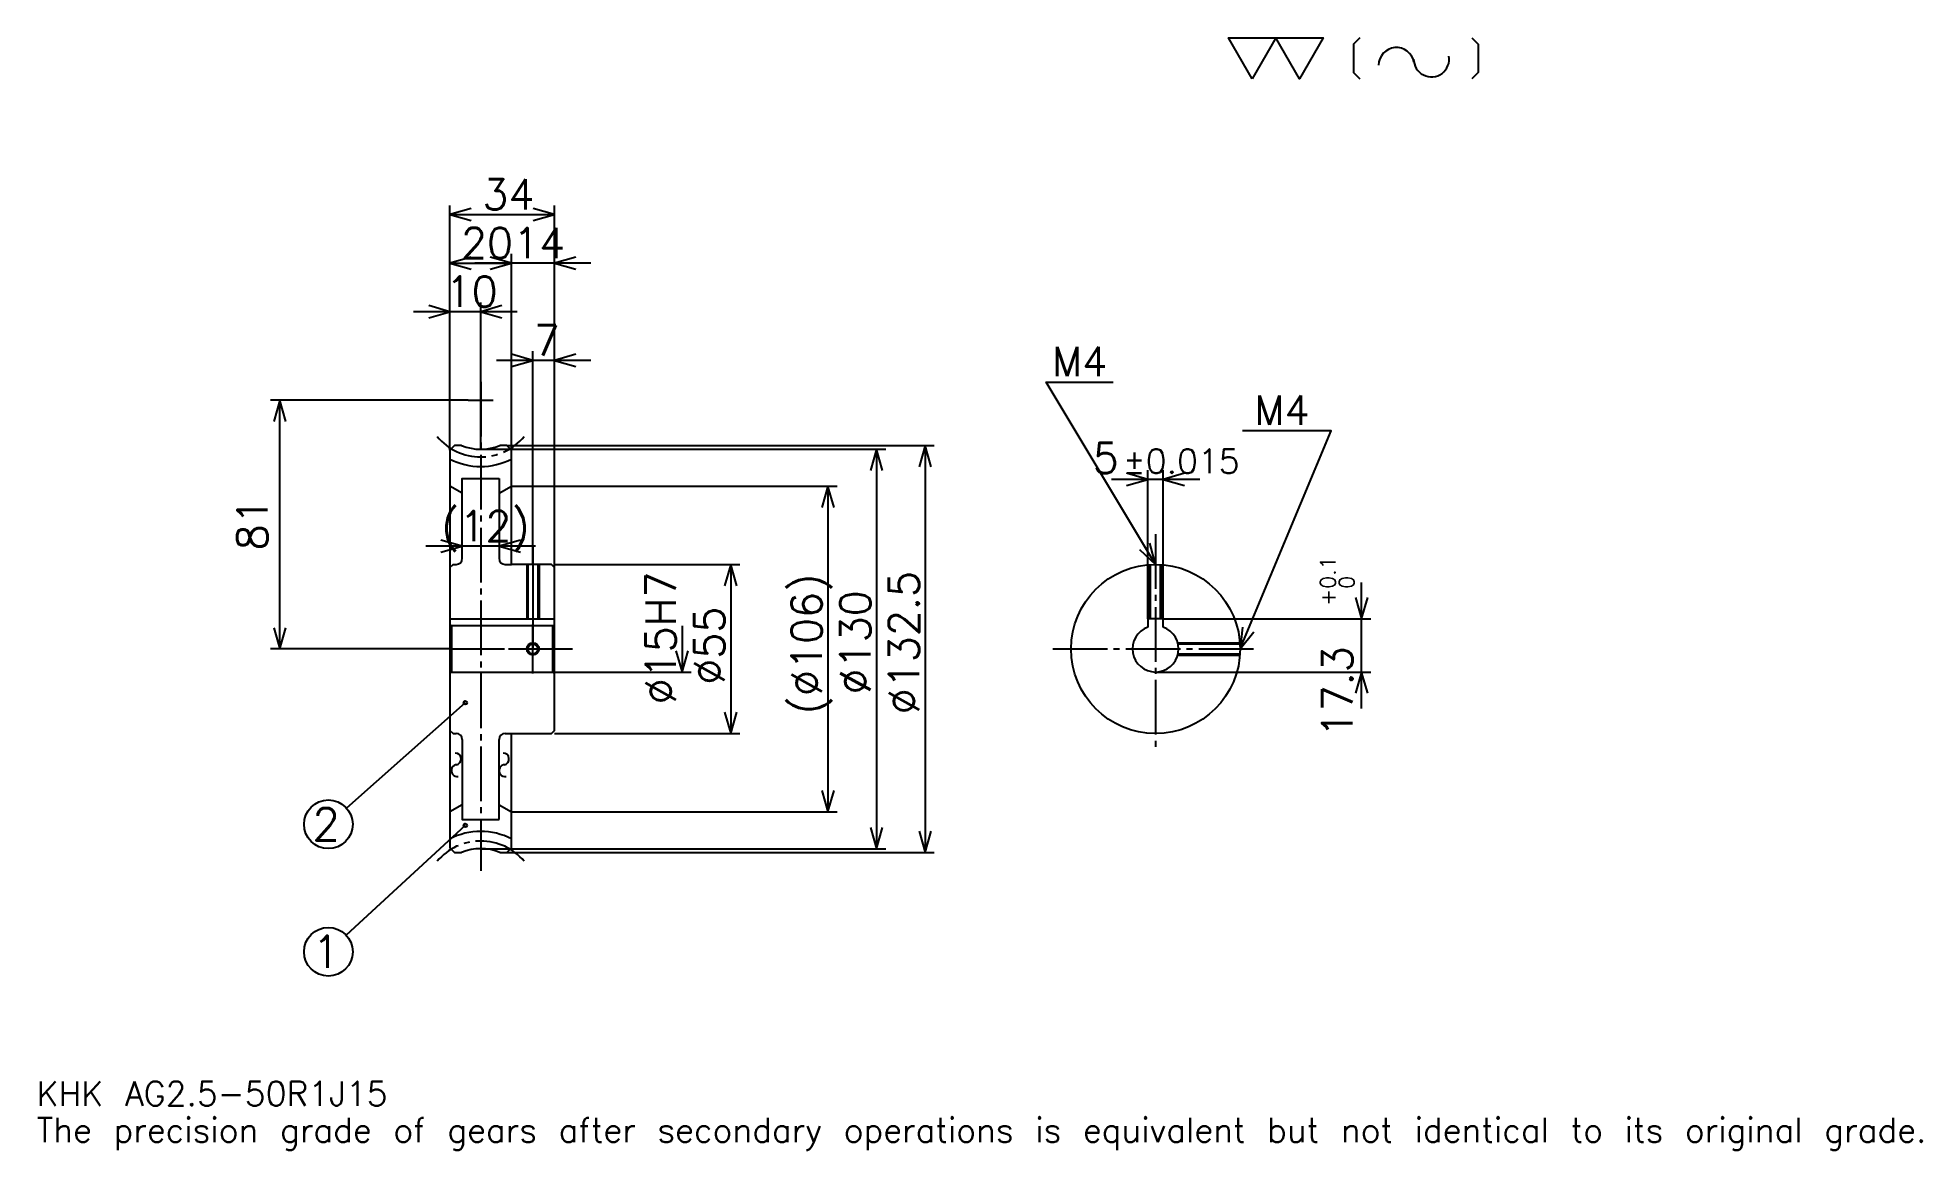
# Model space of a CAD drawing. Extents: x 20 to 633, y 7 to 369.
import ezdxf

# ---------------------------------------------------------------- set-up
doc = ezdxf.new("R2010")
doc.units = 0
doc.linetypes.add('DASHDOT', pattern=[23.733334, 17.8, -1.977778, 1.977778, -1.977778])
doc.layers.get('0').update_dxf_attribs({"linetype": 'CONTINUOUS'})
doc.layers.add('DASHDOT', color=6, linetype='DASHDOT')
doc.styles.add('KANJI', font='TXT', dxfattribs={"bigfont": 'BIGFONT'})

msp = doc.modelspace()

# ---------------------------------------------------------------- linework, layer by layer
at = {"color": 5}
for p, q in [((154.266663, 236.669434), (154.266663, 314.791626)), ((188.266663, 236.669434), (188.266663, 314.791626)), ((154.266663, 311.824982), (188.266663, 311.824982)), ((154.266663, 296.002747), (174.266663, 296.002747)), ((200.133331, 296.002747), (162.399994, 296.002747)), ((174.266663, 236.669434), (174.266663, 298.969421)), ((164.266663, 251.419434), (164.266663, 283.147217)), ((176.133331, 280.180542), (142.399994, 280.180542)), ((200.133331, 264.358337), (169.399994, 264.358337)), ((181.266663, 236.669434), (181.266663, 267.324982)), ((160.199997, 251.419434), (95.922218, 251.419434)), ((98.888885, 170.419434), (98.888885, 251.419434)), ((164.266663, 235.419434), (164.266663, 251.419434)), ((154.266663, 235.169434), (154.266663, 236.669434)), ((164.266663, 235.419434), (188.266663, 235.419434)), ((172.766663, 236.669434), (188.266663, 236.669434)), ((174.266663, 235.169434), (174.266663, 236.669434)), ((181.266663, 197.919434), (181.266663, 236.669434)), ((181.266663, 197.919434), (181.266663, 236.669434)), ((188.266663, 236.669434), (311.877747, 236.669434)), ((188.266663, 196.919434), (188.266663, 236.669434)), ((188.266663, 235.419434), (296.055542, 235.419434)), ((293.088867, 235.419434), (293.088867, 105.419434)), ((308.911102, 236.669434), (308.911102, 104.169434)), ((381.377777, 180.219437), (381.377777, 228.574982)), ((386.377777, 180.219437), (386.377777, 228.574982)), ((174.266663, 223.419434), (188.266663, 223.419434)), ((188.266663, 223.419434), (280.233337, 223.419434)), ((277.266663, 223.419434), (277.266663, 117.419434)), ((398.244446, 225.608322), (369.511108, 225.608322)), ((182.133331, 203.874985), (146.399994, 203.874985)), ((188.266663, 197.919434), (248.588898, 197.919434)), ((245.622223, 197.919434), (245.622223, 142.919434)), ((450.93335, 151.052765), (450.93335, 192.086105)), ((229.799988, 177.919434), (229.799988, 162.919434)), ((386.377777, 180.219437), (453.900024, 180.219437)), ((154.266663, 170.419434), (95.922218, 170.419434)), ((188.266663, 162.919434), (232.766663, 162.919434)), ((383.877777, 162.919434), (453.900024, 162.919434)), ((159.266663, 152.919434), (120.627197, 118.616074)), ((188.266663, 142.919434), (248.588898, 142.919434)), ((174.266663, 117.419434), (188.266663, 117.419434)), ((188.266663, 117.419434), (280.233337, 117.419434)), ((159.266663, 112.981934), (120.524872, 77.229111)), ((164.266663, 105.419434), (188.266663, 105.419434)), ((188.266663, 105.419434), (296.055542, 105.419434)), ((172.766663, 104.169434), (188.266663, 104.169434)), ((188.266663, 104.169434), (311.877747, 104.169434))]:
    msp.add_line(p, q, dxfattribs=at)
at = {"color": 4}
for p, q in [((158.266663, 221.110031), (154.266663, 223.419434)), ((170.266663, 225.919434), (170.266663, 199.919434)), ((170.266663, 221.110031), (174.266663, 223.419434)), ((172.266663, 197.919434), (174.266663, 197.919434)), ((154.266663, 180.219437), (188.266663, 180.219437)), ((188.266663, 178.419434), (187.766663, 177.919434)), ((154.266663, 162.419434), (154.766663, 162.919434)), ((188.266663, 162.419434), (187.766663, 162.919434)), ((172.266663, 142.919434), (174.266663, 142.919434)), ((170.266663, 114.919434), (170.266663, 140.919434)), ((158.266663, 119.728836), (154.266663, 117.419434)), ((170.266663, 119.728836), (174.266663, 117.419434))]:
    msp.add_line(p, q, dxfattribs=at)
at = {"color": 7}
for points in [[(415.333344, 356), (407.619995, 369.369781), (438.473358, 369.369781), (430.76001, 356), (423.046692, 369.369781), (415.333344, 356)], [(450.300446, 369.369781), (448.243561, 367.312897), (448.243561, 358.056885), (450.300446, 356)], [(486.810242, 369.369781), (488.867126, 367.312897), (488.867126, 358.056885), (486.810242, 356)]]:
    msp.add_lwpolyline(points, dxfattribs=at)
at = {"color": 5}
for points in [[(161.188889, 313.802765), (154.266663, 311.824982), (161.188889, 309.847198)], [(181.344437, 309.847198), (188.266663, 311.824982), (181.344437, 313.802765)], [(161.188889, 297.98053), (154.266663, 296.002747), (161.188889, 294.024994)], [(167.344437, 294.024994), (174.266663, 296.002747), (167.344437, 297.98053)], [(167.344437, 294.024994), (174.266663, 296.002747), (167.344437, 297.98053)], [(195.188889, 297.98053), (188.266663, 296.002747), (195.188889, 294.024994)], [(147.344437, 278.202759), (154.266663, 280.180542), (147.344437, 282.158325)], [(171.188889, 282.158325), (164.266663, 280.180542), (171.188889, 278.202759)], [(174.344437, 262.380554), (181.266663, 264.358337), (174.344437, 266.33609)], [(195.188889, 266.33609), (188.266663, 264.358337), (195.188889, 262.380554)], [(383.877777, 197.919434), (348.277771, 257.252777), (370.033325, 257.252777)], [(100.866669, 244.497208), (98.888885, 251.419434), (96.911102, 244.497208)], [(411.377777, 170.419434), (441.044434, 241.430542), (412.168884, 241.430542)], [(295.06665, 228.497208), (293.088867, 235.419434), (291.111084, 228.497208)], [(310.888885, 229.747208), (308.911102, 236.669434), (306.933319, 229.747208)], [(374.455566, 223.630539), (381.377777, 225.608322), (374.455566, 227.586105)], [(393.299988, 227.586105), (386.377777, 225.608322), (393.299988, 223.630539)], [(279.244446, 216.497208), (277.266663, 223.419434), (275.288879, 216.497208)], [(151.344437, 201.897217), (158.266663, 203.874985), (151.344437, 205.852768)], [(177.188889, 205.852768), (170.266663, 203.874985), (177.188889, 201.897217)], [(378.620392, 202.837631), (383.877777, 197.919434), (382.012268, 204.872742)], [(247.600006, 190.997208), (245.622223, 197.919434), (243.64444, 190.997208)], [(448.955566, 187.141663), (450.93335, 180.219437), (452.911133, 187.141663)], [(96.911102, 177.34166), (98.888885, 170.419434), (100.866669, 177.34166)], [(412.221283, 177.569061), (411.377777, 170.419434), (415.871124, 176.04425)], [(227.82222, 169.84166), (229.799988, 162.919434), (231.777771, 169.84166)], [(452.911133, 155.997208), (450.93335, 162.919434), (448.955566, 155.997208)], [(243.64444, 149.84166), (245.622223, 142.919434), (247.600006, 149.84166)], [(275.288879, 124.34166), (277.266663, 117.419434), (279.244446, 124.34166)], [(291.111084, 112.34166), (293.088867, 105.419434), (295.06665, 112.34166)], [(306.933319, 111.09166), (308.911102, 104.169434), (310.888885, 111.09166)]]:
    msp.add_lwpolyline(points, dxfattribs=at)
at = {"color": 4}
for points in [[(158.066864, 236.669434), (155.766663, 236.669434), (154.266663, 235.169434), (154.266663, 162.419434)], [(170.466461, 104.169434), (172.766663, 104.169434), (174.266663, 105.669434), (174.266663, 142.919434), (187.266663, 142.919434), (188.266663, 143.919434), (188.266663, 196.919434), (187.266663, 197.919434), (174.266663, 197.919434), (174.266663, 235.169434), (172.766663, 236.669434), (170.466461, 236.669434)], [(158.266663, 199.919434), (158.266663, 225.919434), (170.266663, 225.919434)], [(154.266663, 196.919434), (155.266663, 197.919434), (156.266663, 197.919434)], [(179.266663, 197.919434), (179.266663, 180.219437)], [(179.646667, 197.919434), (179.646667, 180.219437)], [(182.886658, 197.919434), (182.886658, 180.219437)], [(183.266663, 197.919434), (183.266663, 180.219437)], [(381.877777, 180.219437), (381.877777, 197.846603)], [(382.257782, 180.219437), (382.257782, 197.871674)], [(385.497772, 180.219437), (385.497772, 197.871674)], [(385.877777, 180.219437), (385.877777, 197.846603)], [(154.266663, 178.419434), (154.766663, 177.919434), (154.766663, 162.919434), (187.766663, 162.919434), (187.766663, 177.919434), (154.766663, 177.919434)], [(386.377777, 177.490509), (386.377777, 180.219437), (381.377777, 180.219437), (381.377777, 177.490509)], [(391.106201, 172.419434), (411.304962, 172.419434)], [(391.200745, 172.039429), (411.330017, 172.039429)], [(391.106201, 168.419434), (411.304962, 168.419434)], [(391.200745, 168.799438), (411.330017, 168.799438)], [(154.266663, 162.419434), (154.266663, 105.669434), (155.766663, 104.169434), (158.066864, 104.169434)], [(154.266663, 143.919434), (155.266663, 142.919434), (156.266663, 142.919434)], [(158.266663, 140.919434), (158.266663, 114.919434), (170.266663, 114.919434)]]:
    msp.add_lwpolyline(points, dxfattribs=at)
for centre, radius in [((383.877777, 170.419434), 27.5), ((181.266663, 170.419434), 1.62)]:
    msp.add_circle(centre, radius, dxfattribs=at)
at = {"color": 7}
msp.add_circle((181.266663, 170.419434), 2, dxfattribs=at)
at = {"color": 5}
for centre, radius in [((159.266663, 152.919434), 0.593333), ((114.711105, 113.363876), 7.911111), ((159.266663, 112.981934), 0.593333), ((114.711105, 71.863876), 7.911111)]:
    msp.add_circle(centre, radius, dxfattribs=at)
at = {"color": 7}
for centre, radius, start, end in [((462.256134, 360.394775), 5.785, 10, 180), ((473.65036, 362.4039), 5.785, 180, 10), ((155.983704, 134.616104), 1.928333, 280, 90), ((171.543701, 134.616104), 1.928333, 280, 90), ((156.653397, 130.818024), 1.928333, 90, 280), ((172.213409, 130.818024), 1.928333, 90, 280)]:
    msp.add_arc(centre, radius, start, end, dxfattribs=at)
at = {"color": 4}
for centre, radius, start, end in [((164.266663, 251.419434), 16, 247.201751877, 292.798248123), ((164.266663, 251.419434), 21.625, 242.456124875, 297.543875125), ((156.266663, 199.919434), 2, 270, 0), ((172.266663, 199.919434), 2, 180, 270), ((383.877777, 170.419434), 7.5, 109.471220943, 70.528779057), ((156.266663, 140.919434), 2, 0, 90), ((172.266663, 140.919434), 2, 90, 180), ((164.266663, 89.419434), 21.625, 62.456124875, 117.543875125), ((164.266663, 89.419434), 16, 67.201751877, 112.798248123)]:
    msp.add_arc(centre, radius, start, end, dxfattribs=at)
at = {"layer": 'DASHDOT', "color": 7}
for p, q in [((164.266663, 257.352783), (164.266663, 98.236099)), ((160.199997, 251.419434), (168.333328, 251.419434)), ((383.877777, 207.808319), (383.877777, 136.986099)), ((181.266663, 197.919434), (181.266663, 170.419434)), ((154.266663, 170.419434), (194.199997, 170.419434)), ((350.444458, 170.419434), (417.311096, 170.419434))]:
    msp.add_line(p, q, dxfattribs=at)
for points in [[(181.266663, 203.852768), (181.266663, 174.286102)], [(181.266663, 162.486099), (181.266663, 178.352768)], [(173.333328, 170.419434), (189.199997, 170.419434)]]:
    msp.add_lwpolyline(points, dxfattribs=at)
for centre, start, end in [((164.266663, 251.419434), 220.000002489, 319.999997511), ((164.266663, 89.419434), 40.000002489, 139.999997511)]:
    msp.add_arc(centre, 18.5, start, end, dxfattribs=at)

# ---------------------------------------------------------------- texts
at = {"color": 7, "style": 'KANJI'}
for s, height, p in [('34', 9.888889, (164.838882, 313.407227)), ('20', 9.888889, (157.838882, 297.584991)), ('14', 9.888889, (174.838882, 297.584991)), ('10', 9.888889, (152.838882, 281.762756)), ('7', 9.888889, (181.55278, 265.940552)), ('M4', 9.493334, (350.255554, 259.23053)), ('M4', 9.493334, (416.124451, 243.408325)), ('5', 9.888889, (363.465149, 227.586105)), ('%%p0.015', 7.911111, (373.253937, 227.586105)), ('(12)', 9.888889, (151.411102, 205.457214)), ('2', 10.548148, (109.437027, 108.089798)), ('1', 10.548148, (109.437027, 66.589806)), ('KHK AG2.5-50R1J15', 7.911111, (19.777779, 21.755556)), ('The precision grade of gears after secondary operations is equivalent but not identical to its original grade.', 7.911111, (19.777779, 9.888889))]:
    msp.add_text(s, height=height, dxfattribs=at).set_placement(p)
for s, height, p in [('81', 9.888889, (94.933334, 202.513885)), ('0.1', 4.944444, (442.428894, 189.983475)), ('%%c15H7', 9.888889, (227.82222, 152.372208)), ('(%%c106)', 9.888889, (275.288879, 149.158325)), ('%%c132.5', 9.888889, (306.933319, 149.158325)), ('0', 4.944444, (448.560028, 189.983475)), ('%%c130', 9.888889, (291.111084, 155.58609)), ('+', 4.944444, (442.428894, 184.445694)), ('%%c55', 9.888889, (243.64444, 158.799988)), ('17.3', 9.888889, (447.966675, 141.64267))]:
    msp.add_text(s, height=height, rotation=90, dxfattribs=at).set_placement(p)

doc.saveas('drawing.dxf')
